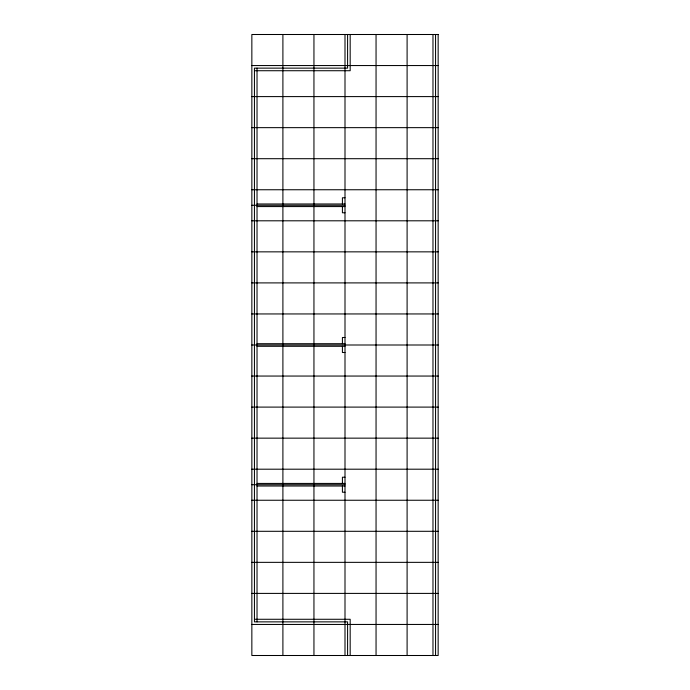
<?xml version="1.0" encoding="UTF-8"?>
<svg xmlns="http://www.w3.org/2000/svg" width="690" height="690" viewBox="0 0 690 690"><rect width="100%" height="100%" fill="white"/><g stroke="black" fill="none" stroke-linecap="round" stroke-linejoin="round"><path stroke-width="1.03" d="M251.85 65.55L438.15 65.55M254.438 70.725L350.175 70.725L350.175 34.5M251.85 96.6L438.15 96.6M251.85 127.65L438.15 127.65M251.85 158.7L438.15 158.7M251.85 189.75L438.15 189.75M345 197.771L342.413 197.771L342.413 203.981M257.025 203.981L345 203.981M251.85 205.275L345 205.275M257.025 206.569L345 206.569M345 212.779L342.413 212.779L342.413 206.569M251.85 220.8L438.15 220.8M251.85 251.85L438.15 251.85M251.85 282.9L438.15 282.9M251.85 313.95L438.15 313.95M345 337.496L342.413 337.496L342.413 343.706M257.025 343.706L345 343.706M251.85 345L438.15 345M257.025 346.294L345 346.294M345 352.504L342.413 352.504L342.413 346.294M251.85 376.05L438.15 376.05M251.85 407.1L438.15 407.1M251.85 438.15L438.15 438.15M251.85 469.2L438.15 469.2M345 477.221L342.413 477.221L342.413 483.431M257.025 483.431L345 483.431M251.85 484.725L345 484.725M257.025 486.019L345 486.019M345 492.229L342.413 492.229L342.413 486.019M251.85 500.25L438.15 500.25M251.85 531.3L438.15 531.3M251.85 562.35L438.15 562.35M251.85 593.4L438.15 593.4M254.438 619.275L350.175 619.275L350.175 655.5M251.85 624.45L438.15 624.45M435.562 34.5L435.562 655.5M432.975 34.5L432.975 655.5M407.1 34.5L407.1 655.5M376.05 34.5L376.05 655.5M347.588 34.5L347.588 68.138L254.438 68.138L254.438 621.863L347.588 621.863L347.588 655.5M345 34.5L345 655.5M313.95 34.5L313.95 655.5M282.9 34.5L282.9 655.5M257.025 68.138L257.025 621.863M438.15 34.5L251.85 34.5L251.85 655.5L438.15 655.5L438.15 34.5"/></g></svg>
